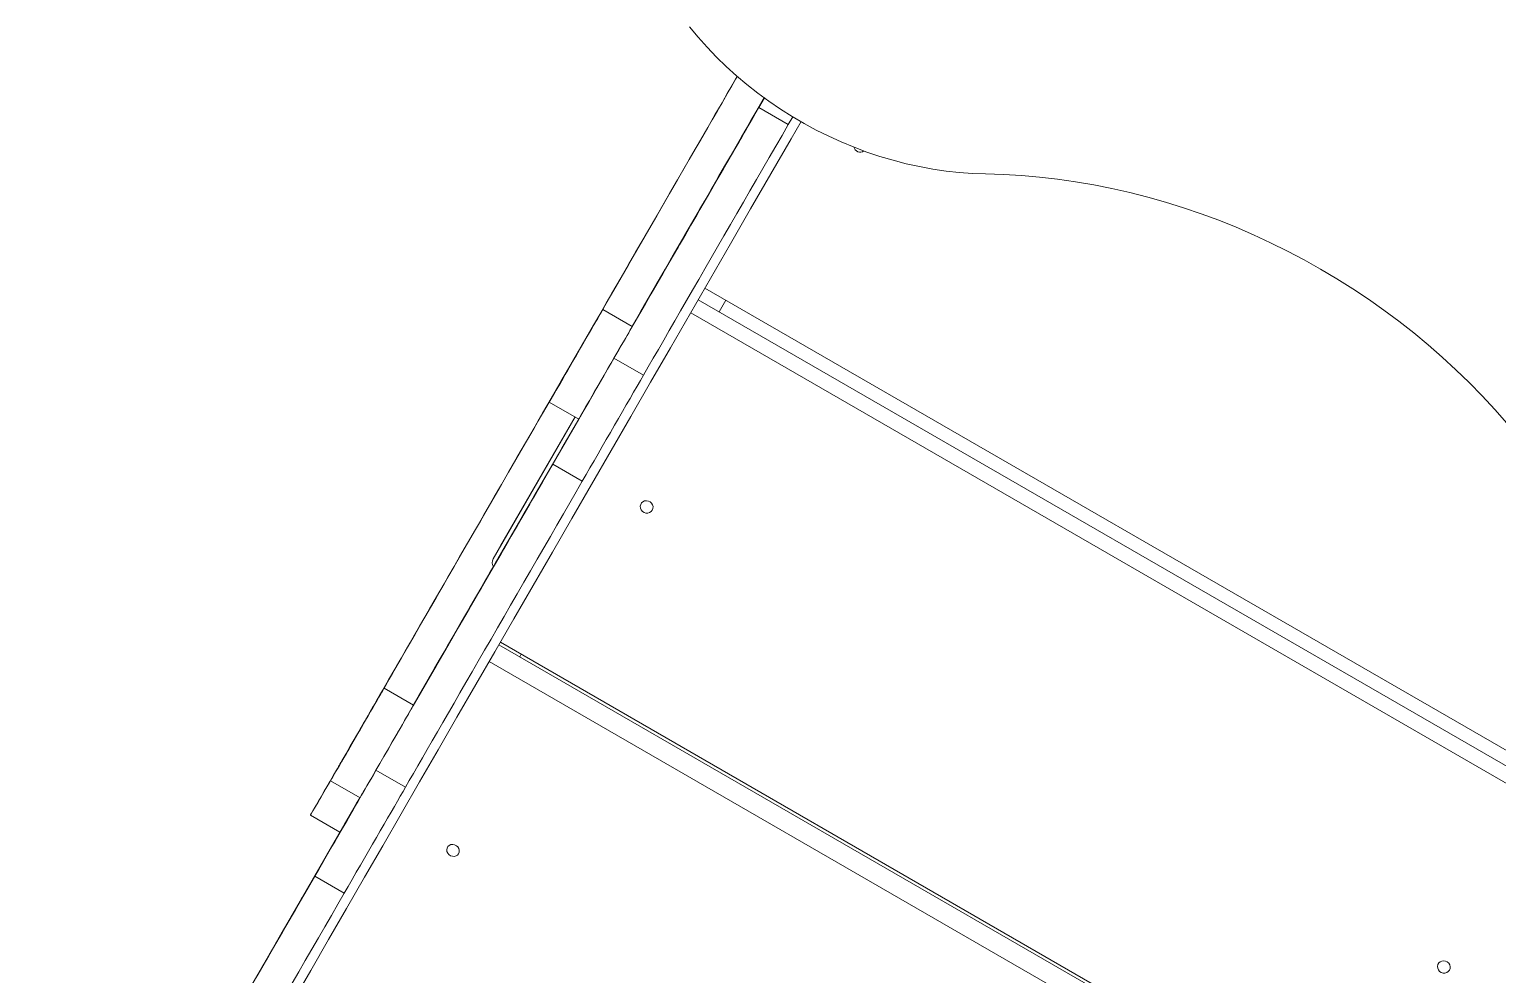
# Model space of a CAD drawing. Header units: millimetres. Extents: x -12977 to 11786, y -11805 to 10558.
# Drawn here: x -6281 to -5375, y 4399 to 4982 of the extents above; entities that cross this region are included whole.
import ezdxf

# ---------------------------------------------------------------- set-up
doc = ezdxf.new("R2010")
doc.units = ezdxf.units.MM
doc.layers.add('DIKOM_ОБЪЕКТ', color=7, linetype='Continuous')

msp = doc.modelspace()

# ---------------------------------------------------------------- linework, layer by layer
at = {"layer": 'DIKOM_ОБЪЕКТ', "color": 7, "linetype": 'Continuous', "lineweight": 15}
for p, q in [((-5864.744, 4874.946), (-5827.096, 4940.152)), ((-5863.817, 4876.551), (-5827.096, 4940.152)), ((-5862, 4879.702), (-5827.098, 4940.153)), ((-5830.463, 4934.213), (-5827.021, 4940.175)), ((-5832.531, 4930.713), (-5832.53, 4930.659)), ((-5812.277, 4923.714), (-5830.463, 4934.213)), ((-5812.277, 4923.714), (-5809.479, 4928.56)), ((-5863.817, 4876.551), (-5867.289, 4870.538)), ((-5863.008, 4877.956), (-5864.744, 4874.946)), ((-5866.485, 4871.932), (-5867.264, 4870.581)), ((-5866.484, 4871.931), (-5866.485, 4871.932)), ((-5873.488, 4859.826), (-5873.807, 4859.274)), ((-5873.487, 4859.825), (-5873.488, 4859.826)), ((-5882.53, 4844.056), (-5882.531, 4844.111)), ((-5882.506, 4844.097), (-5882.531, 4844.111)), ((-5304.219, 4499.805), (-5863.668, 4822.803)), ((-5867.843, 4815.571), (-5310.603, 4493.849)), ((-5854.921, 4808.111), (-5850.746, 4815.343)), ((-5926.718, 4809.581), (-5926.716, 4809.526)), ((-5908.531, 4799.081), (-5926.718, 4809.581)), ((-5908.53, 4799.026), (-5926.716, 4809.526)), ((-5872.463, 4807.572), (-5315.221, 4485.848)), ((-5908.531, 4799.081), (-5908.53, 4799.026)), ((-5941.216, 4784.412), (-5945.194, 4777.522)), ((-5941.468, 4784.033), (-5944.944, 4778.012)), ((-5946.035, 4776.303), (-5949.511, 4770.282)), ((-5901.639, 4768.94), (-5919.825, 4779.44)), ((-5959.716, 4752.369), (-5959.718, 4752.423)), ((-5941.53, 4741.869), (-5959.716, 4752.369)), ((-5994.374, 4655.529), (-5943.775, 4743.165)), ((-5991.398, 4655.586), (-5941.567, 4741.89)), ((-5989.757, 4663.53), (-5943.777, 4743.166)), ((-5939.439, 4703.47), (-5957.625, 4713.97)), ((-5967.531, 4696.894), (-5967.53, 4696.839)), ((-5989.757, 4663.53), (-5994.374, 4655.529)), ((-5991.398, 4655.586), (-5993.047, 4652.73)), ((-6017.53, 4610.236), (-6017.531, 4610.291)), ((-6017.507, 4610.277), (-6017.531, 4610.291)), ((-5432.683, 4282.411), (-5989.924, 4604.134)), ((-5990.863, 4602.508), (-5431.417, 4279.511)), ((-5977.932, 4595.042), (-5976.993, 4596.668)), ((-5996.825, 4592.182), (-5437.377, 4269.184)), ((-6061.718, 4575.762), (-6061.717, 4575.707)), ((-6043.531, 4565.262), (-6061.718, 4575.762)), ((-6043.53, 4565.207), (-6061.717, 4575.707)), ((-6043.548, 4565.271), (-6035.337, 4579.493)), ((-6036.163, 4578.059), (-6041.518, 4568.783)), ((-6034.44, 4581.047), (-6040.4, 4570.72)), ((-6033.514, 4582.649), (-6036.163, 4578.059)), ((-6043.546, 4565.27), (-6040.4, 4570.72)), ((-6043.546, 4565.27), (-6041.518, 4568.783)), ((-6072.088, 4557.804), (-6072.145, 4557.837)), ((-6043.531, 4565.262), (-6043.53, 4565.207)), ((-6076.217, 4550.592), (-6080.194, 4543.702)), ((-6076.468, 4550.214), (-6079.944, 4544.193)), ((-6087.059, 4532.002), (-6092.087, 4523.293)), ((-6087.003, 4531.97), (-6087.059, 4532.002)), ((-6092.031, 4523.261), (-6092.087, 4523.293)), ((-6048.499, 4514.582), (-6066.685, 4525.082)), ((-6094.717, 4518.549), (-6094.718, 4518.604)), ((-6076.53, 4508.049), (-6094.717, 4518.549)), ((-6112.18, 4446.402), (-6076.572, 4508.073)), ((-6111.504, 4447.573), (-6076.572, 4508.073)), ((-6105.323, 4458.283), (-6076.574, 4508.074)), ((-6107.086, 4497.316), (-6088.9, 4486.816)), ((-6170.479, 4345.607), (-6088.939, 4486.839)), ((-6110.678, 4449.007), (-6105.323, 4458.283)), ((-6086.299, 4449.114), (-6104.485, 4459.614)), ((-6102.532, 4463.081), (-6102.53, 4463.027)), ((-6110.678, 4449.007), (-6113.327, 4444.418)), ((-6106.276, 4456.632), (-6112.18, 4446.402)), ((-6110.678, 4449.007), (-6110.678, 4449.007)), ((-6126.845, 4421.035), (-6126.527, 4421.583))]:
    msp.add_line(p, q, dxfattribs=at)
at = {"layer": 'DIKOM_ОБЪЕКТ', "color": 7, "linetype": 'Continuous', "lineweight": 15, "flags": 128}
for points in [[(-5690.478, 4893.238), (-5698.592, 4893.52), (-5706.744, 4894.11), (-5714.922, 4895.008), (-5723.111, 4896.211), (-5731.297, 4897.719), (-5739.465, 4899.528), (-5747.602, 4901.636), (-5755.692, 4904.037), (-5763.723, 4906.729), (-5771.679, 4909.706), (-5779.548, 4912.964), (-5787.315, 4916.497), (-5794.967, 4920.298), (-5802.492, 4924.361), (-5809.874, 4928.679), (-5817.103, 4933.245), (-5824.164, 4938.05), (-5831.046, 4943.086), (-5837.737, 4948.344), (-5844.226, 4953.816), (-5850.5, 4959.491), (-5856.549, 4965.36), (-5862.363, 4971.412), (-5867.931, 4977.638), (-5873.243, 4984.025)], [(-6107.006, 4497.456), (-6106.366, 4498.567), (-6105.549, 4499.982), (-6104.558, 4501.702), (-6103.392, 4503.723), (-6102.052, 4506.043), (-6100.542, 4508.661), (-6098.862, 4511.572), (-6097.015, 4514.775), (-6095.001, 4518.264), (-6092.823, 4522.036), (-6090.485, 4526.088), (-6087.988, 4530.415), (-6085.336, 4535.011), (-6082.529, 4539.872), (-6079.574, 4544.992), (-6076.473, 4550.366), (-6073.227, 4555.987), (-6069.843, 4561.85), (-6066.324, 4567.948), (-6062.672, 4574.273), (-6058.893, 4580.82), (-6054.99, 4587.58), (-6050.969, 4594.547), (-6046.832, 4601.712), (-6042.586, 4609.068), (-6038.234, 4616.606), (-6033.783, 4624.318), (-6029.235, 4632.196), (-6024.597, 4640.23), (-6019.874, 4648.412), (-6015.071, 4656.732), (-6010.192, 4665.182), (-6005.245, 4673.752), (-6000.233, 4682.432), (-5995.164, 4691.213), (-5990.042, 4700.085), (-5984.873, 4709.038), (-5979.663, 4718.063), (-5974.417, 4727.148), (-5969.143, 4736.285), (-5963.844, 4745.463), (-5958.528, 4754.671), (-5953.2, 4763.9), (-5947.866, 4773.139), (-5942.531, 4782.378), (-5937.203, 4791.607), (-5931.887, 4800.815), (-5926.588, 4809.992), (-5921.313, 4819.128), (-5916.067, 4828.213), (-5910.857, 4837.237), (-5905.689, 4846.19), (-5900.567, 4855.061), (-5895.497, 4863.84), (-5890.486, 4872.52), (-5885.539, 4881.089), (-5880.661, 4889.537), (-5875.857, 4897.856), (-5871.134, 4906.037), (-5866.495, 4914.069), (-5861.948, 4921.945), (-5857.495, 4929.655), (-5853.144, 4937.192), (-5848.897, 4944.546), (-5844.761, 4951.709), (-5843.773, 4953.421)], [(-6072.145, 4557.837), (-6071.555, 4558.86), (-6070.791, 4560.184), (-6069.854, 4561.809), (-6068.745, 4563.731), (-6067.466, 4565.947), (-6066.018, 4568.456), (-6064.405, 4571.253), (-6062.627, 4574.333), (-6060.687, 4577.694), (-6058.589, 4581.329), (-6056.335, 4585.235), (-6053.928, 4589.405), (-6051.372, 4593.834), (-6048.67, 4598.514), (-6045.826, 4603.441), (-6042.845, 4608.607), (-6039.729, 4614.004), (-6036.484, 4619.626), (-6033.114, 4625.463), (-6029.625, 4631.508), (-6026.02, 4637.753), (-6022.305, 4644.188), (-6018.486, 4650.804), (-6014.566, 4657.593), (-6010.554, 4664.545), (-6006.452, 4671.649), (-6002.268, 4678.895), (-5998.009, 4686.275), (-5993.677, 4693.777), (-5989.282, 4701.39), (-5984.828, 4709.105), (-5980.323, 4716.91), (-5975.771, 4724.793), (-5971.18, 4732.745), (-5966.557, 4740.753), (-5961.907, 4748.807), (-5957.237, 4756.895), (-5952.554, 4765.006), (-5947.865, 4773.129), (-5943.175, 4781.251), (-5938.493, 4789.362), (-5933.823, 4797.45), (-5929.173, 4805.503), (-5924.55, 4813.511), (-5919.959, 4821.463), (-5915.408, 4829.346), (-5910.902, 4837.149), (-5906.448, 4844.863), (-5902.053, 4852.476), (-5897.722, 4859.976), (-5893.461, 4867.355), (-5889.278, 4874.601), (-5885.177, 4881.704), (-5881.163, 4888.653), (-5877.245, 4895.441), (-5873.425, 4902.056), (-5869.71, 4908.489), (-5866.106, 4914.732), (-5862.616, 4920.775), (-5859.246, 4926.611), (-5856.001, 4932.23), (-5852.886, 4937.625), (-5849.904, 4942.789), (-5847.06, 4947.713), (-5844.358, 4952.393), (-5843.767, 4953.416)], [(-5908.607, 4799.125), (-5906.363, 4803.012), (-5901.773, 4810.963), (-5897.221, 4818.846), (-5892.715, 4826.649), (-5888.262, 4834.363), (-5883.866, 4841.976), (-5879.536, 4849.477), (-5875.275, 4856.855), (-5871.091, 4864.101), (-5866.99, 4871.204), (-5862.977, 4878.153), (-5859.058, 4884.941), (-5855.238, 4891.555), (-5851.524, 4897.989), (-5847.919, 4904.232), (-5844.429, 4910.275), (-5841.06, 4916.111), (-5837.815, 4921.73), (-5834.699, 4927.125), (-5831.717, 4932.289), (-5828.873, 4937.213), (-5827.036, 4940.395)], [(-5908.607, 4799.125), (-5907.458, 4801.115), (-5902.847, 4809.102), (-5898.274, 4817.023), (-5893.744, 4824.866), (-5889.267, 4832.622), (-5884.846, 4840.279), (-5880.489, 4847.825), (-5876.201, 4855.251), (-5871.989, 4862.546), (-5867.859, 4869.7), (-5863.815, 4876.701), (-5859.866, 4883.541), (-5856.016, 4890.211), (-5852.269, 4896.699), (-5848.632, 4902.998), (-5845.109, 4909.097), (-5841.707, 4914.99), (-5838.429, 4920.667), (-5835.28, 4926.12), (-5832.264, 4931.341), (-5829.387, 4936.324), (-5827.153, 4940.193)], [(-5827.136, 4940.18), (-5829.386, 4936.281), (-5832.263, 4931.296), (-5835.279, 4926.072), (-5838.427, 4920.617), (-5841.706, 4914.939), (-5845.108, 4909.044), (-5848.631, 4902.943), (-5852.267, 4896.642), (-5856.014, 4890.152), (-5859.864, 4883.481), (-5863.814, 4876.64), (-5867.858, 4869.637), (-5871.987, 4862.482), (-5876.2, 4855.186), (-5880.488, 4847.759), (-5884.844, 4840.211), (-5889.265, 4832.554), (-5893.743, 4824.798), (-5898.272, 4816.953), (-5902.846, 4809.032), (-5907.456, 4801.044), (-5908.575, 4799.106)], [(-5827.093, 4940.149), (-5833.859, 4928.431), (-5846.38, 4906.743), (-5858.866, 4885.119), (-5871.312, 4863.561), (-5883.718, 4842.076), (-5896.079, 4820.667), (-5908.394, 4799.339), (-5908.54, 4799.086)], [(-5827.093, 4940.149), (-5829.109, 4936.657), (-5841.58, 4915.057), (-5854.017, 4893.516), (-5866.418, 4872.039), (-5878.779, 4850.629), (-5891.1, 4829.291), (-5903.375, 4808.028), (-5908.539, 4799.085)], [(-5827.006, 4940.337), (-5827.796, 4938.969), (-5830.171, 4934.855), (-5832.663, 4930.536), (-5835.264, 4926.032), (-5837.962, 4921.358), (-5840.748, 4916.532), (-5843.611, 4911.573), (-5846.54, 4906.5), (-5849.524, 4901.331), (-5852.551, 4896.088), (-5855.61, 4890.789), (-5858.69, 4885.455), (-5861.778, 4880.106), (-5864.862, 4874.764), (-5867.932, 4869.447), (-5870.975, 4864.176), (-5873.98, 4858.972)], [(-5830.463, 4934.213), (-5834.315, 4927.541), (-5838.213, 4920.788), (-5842.15, 4913.969), (-5846.117, 4907.098), (-5850.107, 4900.187), (-5854.112, 4893.25), (-5858.124, 4886.302), (-5862.134, 4879.356), (-5866.135, 4872.426), (-5870.119, 4865.525), (-5874.078, 4858.668), (-5878.004, 4851.868), (-5881.891, 4845.138), (-5885.728, 4838.493), (-5889.508, 4831.944), (-5893.226, 4825.505), (-5896.872, 4819.19), (-5900.441, 4813.01), (-5903.924, 4806.977), (-5907.315, 4801.104), (-5910.607, 4795.404), (-5913.793, 4789.885), (-5916.869, 4784.56), (-5919.825, 4779.44)], [(-5882.531, 4844.111), (-5882.441, 4844.267), (-5882.172, 4844.735), (-5881.725, 4845.51), (-5881.103, 4846.587), (-5880.311, 4847.957), (-5879.357, 4849.613), (-5878.244, 4851.541), (-5876.982, 4853.727), (-5875.58, 4856.156), (-5874.048, 4858.81), (-5872.397, 4861.67), (-5870.639, 4864.715), (-5868.786, 4867.924), (-5866.853, 4871.274), (-5864.852, 4874.74), (-5862.798, 4878.297), (-5860.707, 4881.919), (-5858.592, 4885.582), (-5856.47, 4889.257), (-5854.356, 4892.919), (-5852.264, 4896.542), (-5850.211, 4900.099), (-5848.21, 4903.564), (-5846.276, 4906.913), (-5844.423, 4910.121), (-5842.665, 4913.166), (-5841.014, 4916.026), (-5839.483, 4918.679), (-5838.08, 4921.106), (-5836.818, 4923.292), (-5835.706, 4925.218), (-5834.75, 4926.872), (-5833.959, 4928.242), (-5833.338, 4929.318), (-5832.891, 4930.092), (-5832.621, 4930.558), (-5832.531, 4930.713)], [(-5832.53, 4930.659), (-5832.62, 4930.502), (-5832.889, 4930.034), (-5833.336, 4929.26), (-5833.958, 4928.183), (-5834.75, 4926.812), (-5835.704, 4925.156), (-5836.817, 4923.229), (-5838.079, 4921.043), (-5839.481, 4918.614), (-5841.013, 4915.96), (-5842.664, 4913.1), (-5844.422, 4910.054), (-5846.275, 4906.845), (-5848.209, 4903.496), (-5850.209, 4900.03), (-5852.263, 4896.473), (-5854.354, 4892.85), (-5856.469, 4889.188), (-5858.591, 4885.512), (-5860.705, 4881.85), (-5862.796, 4878.227), (-5864.85, 4874.671), (-5866.852, 4871.206), (-5868.785, 4867.857), (-5870.638, 4864.648), (-5872.396, 4861.603), (-5874.047, 4858.744), (-5875.578, 4856.091), (-5876.981, 4853.663), (-5878.243, 4851.478), (-5879.355, 4849.551), (-5880.311, 4847.897), (-5881.102, 4846.527), (-5881.723, 4845.451), (-5882.17, 4844.677), (-5882.44, 4844.212), (-5882.53, 4844.056)], [(-5804.369, 4925.508), (-5810.476, 4914.931), (-5822.998, 4893.243), (-5835.483, 4871.618), (-5847.93, 4850.062), (-5860.335, 4828.576), (-5872.696, 4807.167), (-5885.01, 4785.839), (-5897.276, 4764.595), (-5909.49, 4743.44), (-5921.651, 4722.38), (-5933.754, 4701.416), (-5945.8, 4680.554), (-5957.784, 4659.799), (-5969.705, 4639.154), (-5981.558, 4618.622), (-5993.345, 4598.21), (-6005.06, 4577.92), (-6016.702, 4557.757), (-6028.269, 4537.724), (-6039.758, 4517.826), (-6051.167, 4498.067), (-6062.493, 4478.451), (-6073.735, 4458.981), (-6084.89, 4439.662), (-6095.956, 4420.498), (-6106.93, 4401.491), (-6117.811, 4382.648)], [(-5812.277, 4923.714), (-5816.128, 4917.041), (-5820.027, 4910.288), (-5823.963, 4903.469), (-5827.931, 4896.598), (-5831.921, 4889.687), (-5835.926, 4882.75), (-5839.937, 4875.802), (-5843.948, 4868.856), (-5847.949, 4861.926), (-5851.933, 4855.025), (-5855.892, 4848.168), (-5859.818, 4841.368), (-5863.703, 4834.638), (-5867.541, 4827.993), (-5871.322, 4821.444), (-5875.039, 4815.005), (-5878.686, 4808.69), (-5882.255, 4802.51), (-5885.738, 4796.477), (-5889.128, 4790.605), (-5892.421, 4784.904), (-5895.607, 4779.385), (-5898.681, 4774.06), (-5901.639, 4768.94)], [(-5368.809, 4739.288), (-5376.3, 4747.826), (-5384.048, 4756.189), (-5392.044, 4764.371), (-5400.281, 4772.363), (-5408.75, 4780.157), (-5417.443, 4787.746), (-5426.353, 4795.122), (-5435.468, 4802.277), (-5444.781, 4809.205), (-5454.283, 4815.898), (-5463.963, 4822.351), (-5473.814, 4828.557), (-5483.824, 4834.509), (-5493.984, 4840.202), (-5504.282, 4845.629), (-5514.711, 4850.787), (-5525.259, 4855.669), (-5535.916, 4860.27), (-5546.67, 4864.587), (-5557.513, 4868.615), (-5568.431, 4872.349), (-5579.417, 4875.787), (-5590.456, 4878.924), (-5601.54, 4881.758), (-5612.657, 4884.286), (-5623.797, 4886.506), (-5634.947, 4888.414), (-5646.097, 4890.01), (-5657.236, 4891.291), (-5668.354, 4892.257), (-5679.438, 4892.906), (-5690.478, 4893.238)], [(-5866.485, 4871.932), (-5866.308, 4872.239), (-5865.984, 4872.799), (-5865.529, 4873.59), (-5864.957, 4874.581), (-5864.291, 4875.734), (-5863.558, 4877.005), (-5862.784, 4878.344), (-5862, 4879.702)], [(-5873.98, 4858.972), (-5885.753, 4838.582), (-5897.474, 4818.28), (-5908.553, 4799.094)], [(-5959.718, 4752.423), (-5959.627, 4752.58), (-5959.357, 4753.049), (-5958.91, 4753.824), (-5958.291, 4754.896), (-5957.507, 4756.255), (-5956.566, 4757.884), (-5955.48, 4759.767), (-5954.258, 4761.883), (-5952.916, 4764.208), (-5951.468, 4766.717), (-5949.929, 4769.382), (-5948.316, 4772.175), (-5946.648, 4775.065), (-5944.942, 4778.019), (-5943.218, 4781.007), (-5941.493, 4783.994), (-5939.787, 4786.949), (-5938.119, 4789.838), (-5936.506, 4792.631), (-5934.968, 4795.296), (-5933.519, 4797.804), (-5932.177, 4800.129), (-5930.956, 4802.244), (-5929.869, 4804.126), (-5928.928, 4805.755), (-5928.144, 4807.112), (-5927.525, 4808.184), (-5927.078, 4808.957), (-5926.808, 4809.425), (-5926.718, 4809.581)], [(-5926.716, 4809.526), (-5926.807, 4809.369), (-5927.077, 4808.901), (-5927.524, 4808.126), (-5928.143, 4807.054), (-5928.927, 4805.695), (-5929.868, 4804.066), (-5930.954, 4802.182), (-5932.176, 4800.067), (-5933.518, 4797.742), (-5934.966, 4795.233), (-5936.505, 4792.567), (-5938.118, 4789.774), (-5939.786, 4786.885), (-5941.492, 4783.93), (-5943.217, 4780.943), (-5944.941, 4777.956), (-5946.647, 4775.001), (-5948.315, 4772.112), (-5949.928, 4769.319), (-5951.466, 4766.654), (-5952.915, 4764.145), (-5954.257, 4761.821), (-5955.478, 4759.706), (-5956.566, 4757.824), (-5957.506, 4756.195), (-5958.29, 4754.837), (-5958.909, 4753.766), (-5959.356, 4752.992), (-5959.626, 4752.525), (-5959.716, 4752.369)], [(-5908.53, 4799.026), (-5908.62, 4798.869), (-5908.891, 4798.401), (-5909.337, 4797.626), (-5909.956, 4796.554), (-5910.741, 4795.195), (-5911.682, 4793.566), (-5912.768, 4791.682), (-5913.989, 4789.567), (-5915.331, 4787.242), (-5916.78, 4784.733), (-5918.319, 4782.067), (-5919.931, 4779.274), (-5921.6, 4776.385), (-5923.306, 4773.43), (-5925.03, 4770.443), (-5926.755, 4767.456), (-5928.461, 4764.501), (-5930.129, 4761.612), (-5931.741, 4758.819), (-5933.28, 4756.154), (-5934.728, 4753.645), (-5936.07, 4751.321), (-5937.292, 4749.206), (-5938.379, 4747.324), (-5939.32, 4745.695), (-5940.103, 4744.337), (-5940.722, 4743.266), (-5941.17, 4742.492), (-5941.44, 4742.025), (-5941.53, 4741.869)], [(-5957.625, 4713.97), (-5955.247, 4718.089), (-5952.809, 4722.311), (-5950.326, 4726.613), (-5947.809, 4730.972), (-5945.272, 4735.366), (-5942.729, 4739.77), (-5940.193, 4744.163), (-5937.678, 4748.52), (-5935.196, 4752.819), (-5932.761, 4757.037), (-5930.385, 4761.151), (-5928.082, 4765.141), (-5925.863, 4768.984), (-5923.739, 4772.661), (-5921.723, 4776.152), (-5919.825, 4779.44)], [(-5939.439, 4703.47), (-5937.06, 4707.59), (-5934.623, 4711.811), (-5932.139, 4716.113), (-5929.622, 4720.472), (-5927.086, 4724.866), (-5924.543, 4729.27), (-5922.007, 4733.663), (-5919.491, 4738.02), (-5917.009, 4742.319), (-5914.574, 4746.537), (-5912.199, 4750.651), (-5909.895, 4754.641), (-5907.676, 4758.484), (-5905.552, 4762.161), (-5903.536, 4765.652), (-5901.639, 4768.94)], [(-5941.564, 4741.888), (-5945.033, 4735.879), (-5957.137, 4714.916), (-5969.183, 4694.055), (-5981.166, 4673.299), (-5993.087, 4652.653), (-6004.941, 4632.122), (-6016.728, 4611.71), (-6028.442, 4591.42), (-6040.085, 4571.256), (-6043.542, 4565.268)], [(-5941.564, 4741.888), (-5951.993, 4723.823), (-5964.015, 4703.004), (-5975.977, 4682.286), (-5987.878, 4661.673), (-5999.717, 4641.169), (-6011.491, 4620.779), (-6023.196, 4600.506), (-6034.831, 4580.354), (-6043.542, 4565.268)], [(-5957.625, 4713.97), (-5961.439, 4707.364), (-5965.318, 4700.646), (-5969.252, 4693.83), (-5973.235, 4686.931), (-5977.258, 4679.962), (-5981.313, 4672.939), (-5985.391, 4665.875), (-5989.484, 4658.786), (-5993.584, 4651.686), (-5997.681, 4644.59), (-6001.767, 4637.512), (-6005.834, 4630.467), (-6009.874, 4623.471), (-6013.877, 4616.537), (-6017.837, 4609.68), (-6021.744, 4602.913), (-6025.59, 4596.251), (-6029.367, 4589.709), (-6033.068, 4583.298), (-6036.686, 4577.034), (-6040.211, 4570.929), (-6043.637, 4564.994), (-6046.958, 4559.244), (-6050.166, 4553.689), (-6053.254, 4548.341), (-6056.216, 4543.212), (-6059.046, 4538.311), (-6061.738, 4533.65), (-6064.286, 4529.237), (-6066.685, 4525.082)], [(-5939.439, 4703.47), (-5943.253, 4696.864), (-5947.131, 4690.146), (-5951.065, 4683.33), (-5955.049, 4676.431), (-5959.072, 4669.462), (-5963.127, 4662.439), (-5967.205, 4655.375), (-5971.298, 4648.286), (-5975.397, 4641.186), (-5979.494, 4634.09), (-5983.581, 4627.012), (-5987.648, 4619.967), (-5991.687, 4612.971), (-5995.691, 4606.037), (-5999.65, 4599.179), (-6003.557, 4592.413), (-6007.403, 4585.752), (-6011.181, 4579.209), (-6014.882, 4572.799), (-6018.5, 4566.534), (-6022.025, 4560.429), (-6025.451, 4554.494), (-6028.772, 4548.744), (-6031.979, 4543.189), (-6035.068, 4537.841), (-6038.029, 4532.712), (-6040.859, 4527.811), (-6043.551, 4523.15), (-6046.099, 4518.737), (-6048.499, 4514.582)], [(-6017.531, 4610.291), (-6017.441, 4610.448), (-6017.171, 4610.915), (-6016.725, 4611.69), (-6016.103, 4612.767), (-6015.312, 4614.138), (-6014.357, 4615.794), (-6013.244, 4617.721), (-6011.982, 4619.907), (-6010.58, 4622.336), (-6009.048, 4624.99), (-6007.397, 4627.85), (-6005.639, 4630.895), (-6003.786, 4634.104), (-6001.852, 4637.454), (-5999.852, 4640.92), (-5997.799, 4644.477), (-5995.707, 4648.1), (-5993.593, 4651.762), (-5991.471, 4655.438), (-5989.356, 4659.1), (-5987.265, 4662.722), (-5985.211, 4666.279), (-5983.21, 4669.744), (-5981.276, 4673.093), (-5979.424, 4676.302), (-5977.666, 4679.347), (-5976.015, 4682.206), (-5974.482, 4684.859), (-5973.08, 4687.287), (-5971.819, 4689.472), (-5970.706, 4691.399), (-5969.75, 4693.053), (-5968.959, 4694.423), (-5968.338, 4695.498), (-5967.89, 4696.272), (-5967.621, 4696.738), (-5967.531, 4696.894)], [(-5967.53, 4696.839), (-5967.62, 4696.683), (-5967.889, 4696.215), (-5968.337, 4695.44), (-5968.958, 4694.363), (-5969.749, 4692.992), (-5970.705, 4691.337), (-5971.817, 4689.409), (-5973.079, 4687.223), (-5974.481, 4684.794), (-5976.013, 4682.14), (-5977.664, 4679.28), (-5979.422, 4676.235), (-5981.275, 4673.026), (-5983.208, 4669.676), (-5985.209, 4666.21), (-5987.263, 4662.653), (-5989.354, 4659.031), (-5991.469, 4655.368), (-5993.591, 4651.693), (-5995.705, 4648.03), (-5997.797, 4644.408), (-5999.85, 4640.851), (-6001.851, 4637.386), (-6003.785, 4634.037), (-6005.638, 4630.829), (-6007.396, 4627.784), (-6009.047, 4624.924), (-6010.579, 4622.271), (-6011.981, 4619.843), (-6013.243, 4617.658), (-6014.355, 4615.731), (-6015.31, 4614.077), (-6016.102, 4612.708), (-6016.723, 4611.632), (-6017.17, 4610.858), (-6017.44, 4610.392), (-6017.53, 4610.236)], [(-5896.165, 4685.629), (-5896.873, 4684.759), (-5897.826, 4684.143), (-5898.939, 4683.837), (-5900.113, 4683.869), (-5901.245, 4684.234), (-5902.232, 4684.901), (-5902.988, 4685.81), (-5903.447, 4686.881), (-5903.566, 4688.019), (-5903.335, 4689.122), (-5902.775, 4690.092), (-5901.935, 4690.843), (-5900.89, 4691.309), (-5899.733, 4691.448), (-5898.567, 4691.248), (-5897.496, 4690.726), (-5896.614, 4689.929), (-5896, 4688.927), (-5895.709, 4687.811), (-5895.765, 4686.677), (-5896.165, 4685.629)], [(-6043.595, 4565.298), (-6042.501, 4567.194), (-6040.403, 4570.829), (-6038.148, 4574.735), (-6035.742, 4578.905), (-6033.186, 4583.334), (-6030.483, 4588.015), (-6027.64, 4592.942), (-6024.657, 4598.107), (-6021.542, 4603.505), (-6018.297, 4609.126), (-6014.928, 4614.963), (-6011.438, 4621.008), (-6007.833, 4627.253), (-6004.118, 4633.688), (-6000.299, 4640.304), (-5996.38, 4647.093), (-5994.255, 4650.774)], [(-6043.595, 4565.298), (-6043.159, 4566.053), (-6041.108, 4569.608), (-6038.898, 4573.436), (-6036.534, 4577.532), (-6034.018, 4581.89), (-6031.355, 4586.504), (-6028.549, 4591.367), (-6025.601, 4596.472), (-6022.519, 4601.812), (-6019.305, 4607.38), (-6015.964, 4613.168), (-6012.501, 4619.167), (-6008.921, 4625.369), (-6005.228, 4631.765), (-6001.429, 4638.347), (-5997.528, 4645.104), (-5994.255, 4650.774)], [(-5994.236, 4650.743), (-5997.527, 4645.043), (-6001.428, 4638.288), (-6005.227, 4631.708), (-6008.92, 4625.313), (-6012.5, 4619.113), (-6015.963, 4613.116), (-6019.304, 4607.33), (-6022.518, 4601.764), (-6025.601, 4596.426), (-6028.548, 4591.323), (-6031.354, 4586.462), (-6034.018, 4581.851), (-6036.533, 4577.495), (-6038.897, 4573.401), (-6041.107, 4569.576), (-6043.158, 4566.023), (-6043.582, 4565.291)], [(-5994.21, 4650.74), (-6000.206, 4640.358), (-6011.263, 4621.205), (-6022.241, 4602.193), (-6033.135, 4583.325), (-6043.557, 4565.276)], [(-6094.718, 4518.604), (-6094.627, 4518.761), (-6094.357, 4519.229), (-6093.911, 4520.004), (-6093.291, 4521.077), (-6092.507, 4522.435), (-6091.566, 4524.065), (-6090.48, 4525.948), (-6089.259, 4528.063), (-6087.916, 4530.388), (-6086.468, 4532.897), (-6084.929, 4535.563), (-6083.316, 4538.356), (-6081.648, 4541.245), (-6079.942, 4544.2), (-6078.218, 4547.187), (-6076.493, 4550.174), (-6074.787, 4553.129), (-6073.119, 4556.018), (-6071.507, 4558.811), (-6069.968, 4561.476), (-6068.519, 4563.985), (-6067.177, 4566.309), (-6065.956, 4568.424), (-6064.869, 4570.306), (-6063.928, 4571.935), (-6063.144, 4573.293), (-6062.526, 4574.364), (-6062.078, 4575.138), (-6061.808, 4575.605), (-6061.718, 4575.762)], [(-6061.717, 4575.707), (-6061.807, 4575.55), (-6062.078, 4575.081), (-6062.524, 4574.306), (-6063.143, 4573.234), (-6063.927, 4571.876), (-6064.868, 4570.246), (-6065.954, 4568.363), (-6067.176, 4566.247), (-6068.518, 4563.922), (-6069.967, 4561.413), (-6071.506, 4558.748), (-6073.118, 4555.955), (-6074.786, 4553.065), (-6076.492, 4550.111), (-6078.217, 4547.123), (-6079.942, 4544.136), (-6081.647, 4541.182), (-6083.316, 4538.292), (-6084.928, 4535.5), (-6086.467, 4532.834), (-6087.915, 4530.326), (-6089.257, 4528.001), (-6090.478, 4525.886), (-6091.566, 4524.004), (-6092.506, 4522.376), (-6093.29, 4521.018), (-6093.909, 4519.946), (-6094.356, 4519.173), (-6094.626, 4518.705), (-6094.717, 4518.549)], [(-6035.337, 4579.493), (-6034.671, 4580.647), (-6034.098, 4581.639), (-6033.641, 4582.431), (-6033.316, 4582.992), (-6033.137, 4583.301), (-6033.111, 4583.347), (-6033.238, 4583.126), (-6033.514, 4582.649)], [(-6072.145, 4557.837), (-6072.42, 4557.36), (-6072.88, 4556.562), (-6073.52, 4555.454), (-6074.331, 4554.048), (-6075.303, 4552.364), (-6076.424, 4550.422), (-6077.68, 4548.246), (-6079.054, 4545.866), (-6080.53, 4543.309), (-6082.089, 4540.61), (-6083.71, 4537.802), (-6085.374, 4534.92), (-6087.059, 4532.002)], [(-6043.53, 4565.207), (-6043.621, 4565.05), (-6043.89, 4564.581), (-6044.337, 4563.806), (-6044.957, 4562.734), (-6045.741, 4561.376), (-6046.681, 4559.746), (-6047.768, 4557.863), (-6048.989, 4555.747), (-6050.332, 4553.422), (-6051.78, 4550.913), (-6053.319, 4548.248), (-6054.932, 4545.455), (-6056.599, 4542.565), (-6058.305, 4539.61), (-6060.03, 4536.623), (-6061.754, 4533.636), (-6063.46, 4530.681), (-6065.129, 4527.792), (-6066.742, 4525), (-6068.28, 4522.334), (-6069.729, 4519.826), (-6071.071, 4517.501), (-6072.292, 4515.386), (-6073.378, 4513.504), (-6074.32, 4511.876), (-6075.104, 4510.518), (-6075.722, 4509.446), (-6076.169, 4508.672), (-6076.44, 4508.205), (-6076.53, 4508.049)], [(-6086.45, 4533.064), (-6086.545, 4532.899), (-6086.819, 4532.424), (-6087.242, 4531.69), (-6087.77, 4530.776), (-6088.344, 4529.781), (-6088.902, 4528.814), (-6089.385, 4527.979), (-6089.739, 4527.367), (-6089.926, 4527.043), (-6089.926, 4527.043), (-6089.739, 4527.367), (-6089.385, 4527.98), (-6088.903, 4528.815), (-6088.344, 4529.783), (-6087.77, 4530.777), (-6087.243, 4531.691), (-6086.819, 4532.425), (-6086.545, 4532.9), (-6086.45, 4533.064)], [(-6092.087, 4523.293), (-6093.758, 4520.399), (-6095.408, 4517.541), (-6097.016, 4514.754), (-6098.564, 4512.074), (-6100.031, 4509.534), (-6101.398, 4507.165), (-6102.65, 4504.996), (-6103.771, 4503.056), (-6104.746, 4501.368), (-6105.564, 4499.952), (-6106.213, 4498.827), (-6106.688, 4498.007), (-6106.979, 4497.502), (-6107.086, 4497.317), (-6107.006, 4497.456)], [(-6104.485, 4459.614), (-6102.021, 4463.882), (-6099.524, 4468.208), (-6097.005, 4472.57), (-6094.479, 4476.945), (-6091.958, 4481.311), (-6089.456, 4485.645), (-6086.986, 4489.924), (-6084.56, 4494.126), (-6082.191, 4498.229), (-6079.892, 4502.212), (-6077.674, 4506.053), (-6075.548, 4509.733), (-6073.527, 4513.233), (-6071.621, 4516.535), (-6069.839, 4519.621), (-6068.191, 4522.475), (-6066.685, 4525.082)], [(-6086.299, 4449.114), (-6083.835, 4453.382), (-6081.337, 4457.708), (-6078.819, 4462.07), (-6076.293, 4466.445), (-6073.772, 4470.811), (-6071.27, 4475.145), (-6068.799, 4479.424), (-6066.373, 4483.626), (-6064.004, 4487.729), (-6061.705, 4491.712), (-6059.487, 4495.553), (-6057.362, 4499.233), (-6055.341, 4502.733), (-6053.434, 4506.035), (-6051.653, 4509.121), (-6050.004, 4511.975), (-6048.499, 4514.582)], [(-6076.568, 4508.071), (-6080.626, 4501.043), (-6091.876, 4481.558), (-6103.043, 4462.218), (-6114.124, 4443.028), (-6125.117, 4423.99), (-6136.019, 4405.108), (-6146.829, 4386.387), (-6157.544, 4367.83), (-6168.163, 4349.44), (-6178.682, 4331.222), (-6189.1, 4313.178)], [(-6076.568, 4508.071), (-6085.876, 4491.951), (-6097.118, 4472.481), (-6108.273, 4453.162), (-6119.339, 4433.998), (-6130.313, 4414.992), (-6141.194, 4396.148), (-6151.979, 4377.47), (-6162.665, 4358.961), (-6173.252, 4340.627), (-6183.737, 4322.469)], [(-6076.583, 4508.08), (-6086.268, 4491.306), (-6096.61, 4473.396), (-6106.85, 4455.661), (-6116.988, 4438.104), (-6127.02, 4420.73)], [(-6076.612, 4508.096), (-6077.221, 4507.041), (-6078.83, 4504.254), (-6080.377, 4501.574), (-6081.844, 4499.034), (-6083.212, 4496.665), (-6084.464, 4494.496), (-6085.585, 4492.556), (-6086.56, 4490.868), (-6087.377, 4489.452), (-6088.027, 4488.327), (-6088.501, 4487.507), (-6088.793, 4487.002), (-6088.9, 4486.817), (-6088.9, 4486.816)], [(-6015.668, 4473.561), (-6016.352, 4472.734), (-6017.281, 4472.158), (-6018.376, 4471.884), (-6019.537, 4471.937), (-6020.663, 4472.312), (-6021.653, 4472.976), (-6022.419, 4473.869), (-6022.892, 4474.913), (-6023.033, 4476.015), (-6022.825, 4477.075), (-6022.291, 4478.002), (-6021.475, 4478.711), (-6020.451, 4479.141), (-6019.311, 4479.253), (-6018.154, 4479.036), (-6017.084, 4478.511), (-6016.197, 4477.723), (-6015.57, 4476.744), (-6015.26, 4475.659), (-6015.294, 4474.566), (-6015.668, 4473.561)], [(-6140.639, 4397.083), (-6138.787, 4400.292), (-6136.853, 4403.641), (-6134.852, 4407.107), (-6132.798, 4410.664), (-6130.707, 4414.287), (-6128.593, 4417.95), (-6126.471, 4421.625), (-6124.356, 4425.287), (-6122.264, 4428.909), (-6120.211, 4432.466), (-6118.21, 4435.932), (-6116.276, 4439.281), (-6114.424, 4442.489), (-6112.666, 4445.534), (-6111.015, 4448.394), (-6109.482, 4451.046), (-6108.081, 4453.474), (-6106.819, 4455.66), (-6105.707, 4457.586), (-6104.751, 4459.24), (-6103.96, 4460.61), (-6103.339, 4461.686), (-6102.891, 4462.46), (-6102.622, 4462.926), (-6102.532, 4463.081)], [(-6102.53, 4463.027), (-6102.621, 4462.87), (-6102.89, 4462.402), (-6103.337, 4461.628), (-6103.959, 4460.551), (-6104.749, 4459.179), (-6105.705, 4457.524), (-6106.818, 4455.597), (-6108.079, 4453.41), (-6109.481, 4450.982), (-6111.013, 4448.328), (-6112.665, 4445.468), (-6114.423, 4442.423), (-6116.275, 4439.213), (-6118.209, 4435.864), (-6120.21, 4432.398), (-6122.263, 4428.841), (-6124.355, 4425.218), (-6126.469, 4421.556), (-6128.591, 4417.88), (-6130.706, 4414.218), (-6132.797, 4410.596), (-6134.851, 4407.039), (-6136.851, 4403.573), (-6138.785, 4400.224), (-6140.638, 4397.016)], [(-6104.485, 4459.614), (-6108.416, 4452.806), (-6112.386, 4445.93), (-6116.386, 4439.002), (-6120.408, 4432.034), (-6124.445, 4425.042), (-6128.488, 4418.039), (-6132.53, 4411.04), (-6136.561, 4404.058), (-6140.574, 4397.107)], [(-6086.299, 4449.114), (-6090.23, 4442.306), (-6094.199, 4435.43), (-6098.199, 4428.502), (-6102.222, 4421.534), (-6106.259, 4414.542), (-6110.302, 4407.539), (-6114.343, 4400.54), (-6118.374, 4393.558)], [(-6111.504, 4447.573), (-6112.17, 4446.42), (-6112.743, 4445.428), (-6113.2, 4444.636), (-6113.525, 4444.075), (-6113.704, 4443.765), (-6113.73, 4443.72), (-6113.603, 4443.94), (-6113.327, 4444.418)], [(-6280.563, 4154.808), (-6272.849, 4168.167), (-6262.594, 4185.929), (-6252.403, 4203.58), (-6242.279, 4221.115), (-6232.224, 4238.529), (-6222.241, 4255.817), (-6212.335, 4272.975), (-6202.506, 4289.997), (-6192.758, 4306.879), (-6183.094, 4323.616), (-6173.517, 4340.203), (-6164.029, 4356.636), (-6154.632, 4372.909), (-6145.33, 4389.019), (-6136.125, 4404.961), (-6127.02, 4420.73)], [(-5404.263, 4401.629), (-5404.97, 4400.759), (-5405.923, 4400.143), (-5407.036, 4399.837), (-5408.211, 4399.869), (-5409.342, 4400.234), (-5410.329, 4400.901), (-5411.086, 4401.81), (-5411.545, 4402.882), (-5411.663, 4404.019), (-5411.432, 4405.122), (-5410.872, 4406.092), (-5410.032, 4406.844), (-5408.987, 4407.309), (-5407.831, 4407.448), (-5406.665, 4407.248), (-5405.593, 4406.726), (-5404.711, 4405.928), (-5404.098, 4404.927), (-5403.806, 4403.81), (-5403.863, 4402.678), (-5404.263, 4401.629)]]:
    msp.add_lwpolyline(points, dxfattribs=at)
at = {"layer": 'DIKOM_ОБЪЕКТ', "color": 7, "linetype": 'Continuous', "lineweight": 15}
for centre, radius, start, end in [((-5767.902, 4910.682), 4.015, 193.307358, 305.166199), ((-5990.293, 4653.252), 4.673, 150.839171, 212.392299)]:
    msp.add_arc(centre, radius, start, end, dxfattribs=at)

doc.saveas('drawing.dxf')
